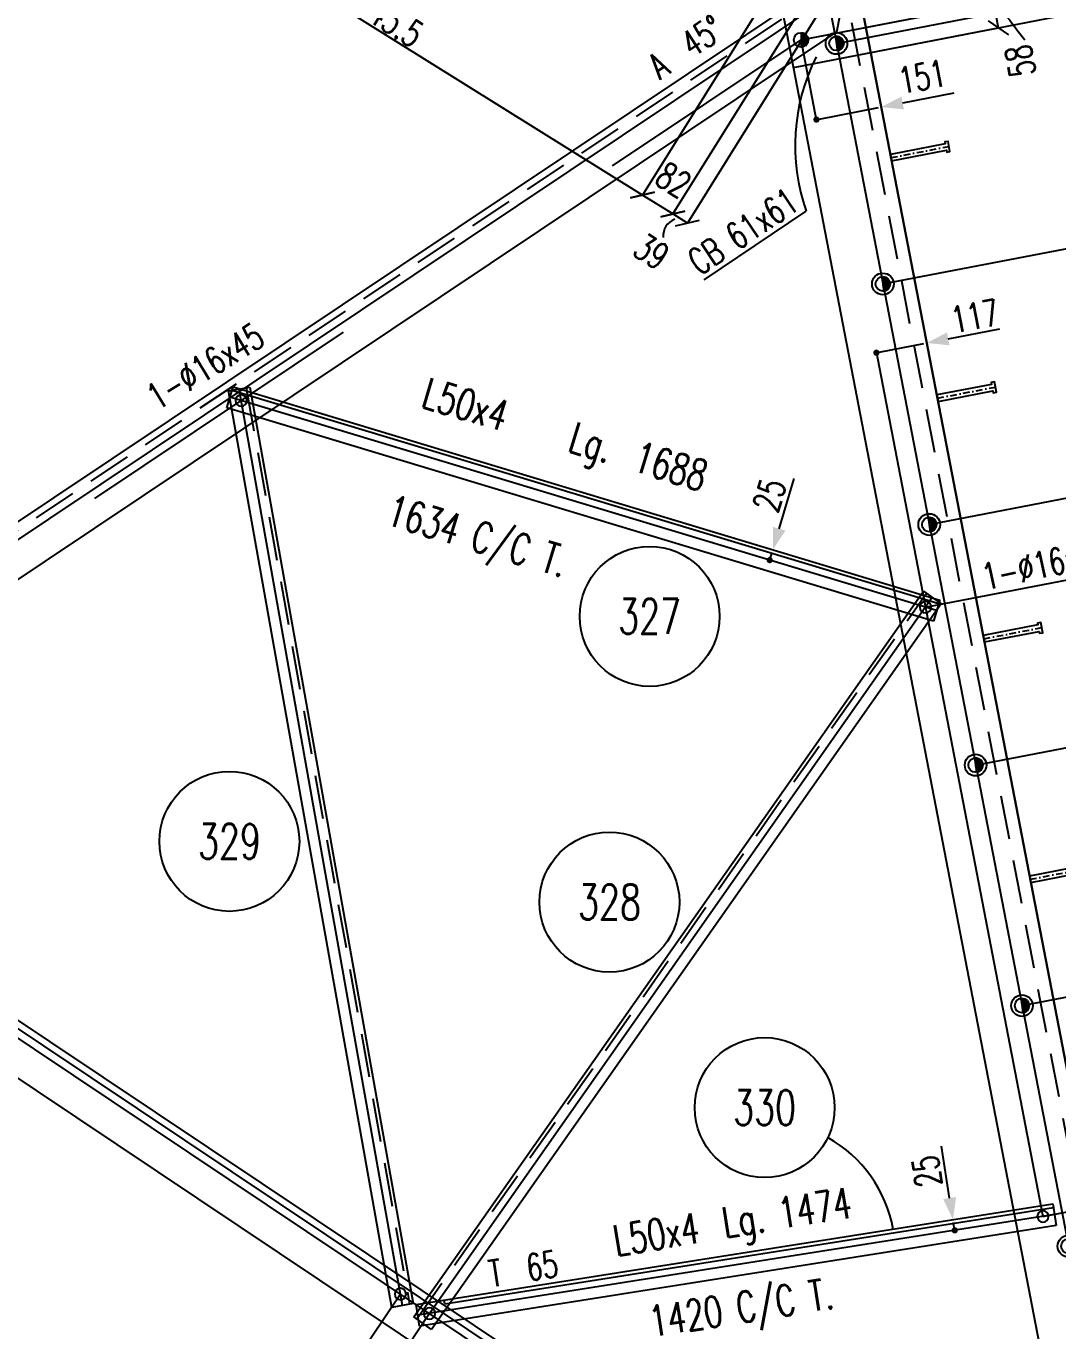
# Model space of a CAD drawing. Extents: x 512650 to 528870, y -6972 to 4508.
# Drawn here: x 518897 to 521256, y -3197 to -215 of the extents above; entities that cross this region are included whole.
import ezdxf
from ezdxf.enums import TextEntityAlignment as Align

# ---------------------------------------------------------------- set-up
doc = ezdxf.new("R2010")
doc.units = 0
doc.header["$LTSCALE"] = 200
doc.header["$MEASUREMENT"] = 0
doc.linetypes.add('DASHDOT', pattern=[1, 0.5, -0.25, 0, -0.25])
doc.linetypes.add('DASHED', pattern=[0.75, 0.5, -0.25])
doc.layers.get('0').update_dxf_attribs({"linetype": 'CONTINUOUS'})
for name, color, linetype in [('ASSI', 3, 'CONTINUOUS'), ('BOLLINI_1', 7, 'CONTINUOUS'), ('Echelon', 1, 'CONTINUOUS'), ('FORI', 2, 'CONTINUOUS'), ('LINEA_ANG', 2, 'CONTINUOUS'), ('LP', 3, 'CONTINUOUS'), ('LS', 7, 'CONTINUOUS'), ('MZ', 6, 'DASHDOT'), ('QT_MAL', 7, 'CONTINUOUS'), ('QT_MPR', 7, 'CONTINUOUS'), ('QT_MSP', 7, 'CONTINUOUS'), ('TRAT-Y', 7, 'DASHED')]:
    doc.layers.add(name, color=color, linetype=linetype)
doc.styles.add('QUOTE', font='ROMANS8.SHX', dxfattribs={"width": 0.7})
doc.styles.add('RQL', font='ROMANS8.SHX', dxfattribs={"width": 0.7})
doc.styles.add('RS', font='ROMANS8.shx', dxfattribs={"width": 0.7})
doc.styles.get("Standard").update_dxf_attribs({"font": 'ROMANS8.SHX', "width": 0.7})
doc.dimstyles.new('FRECCE1', dxfattribs={"dimtxt": 60, "dimasz": 6.66, "dimexe": 0, "dimexo": 0, "dimgap": 1, "dimtad": 1, "dimzin": 0, "dimdsep": 46, "dimtxsty": 'RS', "dimblk1": 'QUOTP', "dimblk2": 'QUOTF', "dimsah": 1, "dimcen": 0, "dimclrd": 2, "dimclre": 2, "dimclrt": 7, "dimadec": 0, "dimazin": 0, "dimtfac": 1, "dimtix": 1, "dimtmove": 2, "dimatfit": 3, "dimldrblk": 'QUOTP', "dimfxl": 1, "dimtolj": 1, "dimtzin": 0, "dimarcsym": 0})
doc.dimstyles.new('TRATTO', dxfattribs={"dimscale": 0, "dimtxt": 60, "dimasz": 40, "dimexe": 0, "dimexo": 0, "dimgap": 5, "dimtad": 1, "dimrnd": 0.5, "dimdsep": 46, "dimtxsty": 'RS', "dimblk1": 'OBLIQUE', "dimblk2": 'OBLIQUE', "dimsah": 1, "dimcen": 0.09, "dimclrd": 2, "dimclre": 2, "dimclrt": 7, "dimadec": 0, "dimazin": 0, "dimtfac": 1, "dimtix": 1, "dimtmove": 2, "dimatfit": 3, "dimfxl": 1, "dimtolj": 1, "dimtzin": 0, "dimarcsym": 0})

# ---------------------------------------------------------------- blocks, each defined once
blk = doc.blocks.new('16')
blk.add_circle((0, 0), 1)
blk = doc.blocks.new('ASSE98')
blk.add_line((0, 0), (1, 0))
at = {"color": 7, "style": 'QUOTE', "width": 0.5, "flags": 1}
for tag, p in [('TI', (1.38308, 6.82731)), ('DI_S', (1.38308, 6.42178)), ('D_S', (1.38308, 6.02092)), ('E_S', (1.38308, 5.68065)), ('NFORI', (1.36454, 5.29792)), ('ALAR', (1.36349, 4.93246)), ('FAM', (1.3775, 4.54645)), ('ALA', (1.38308, 4.19257)), ('DISP2', (1.38308, 3.84971)), ('DISP1', (1.38308, 3.50686)), ('PINZAF', (1.38308, 3.164)), ('PINZAI', (1.38308, 2.82114)), ('TRP', (1.38308, 2.47829)), ('NP', (1.38308, 2.13543)), ('SV', (1.38308, 1.79257)), ('PESO', (1.38308, 1.44971)), ('QUA', (1.38308, 1.10686)), ('LUN', (1.38308, 0.764)), ('PROF', (1.38308, 0.42114)), ('POS', (1.38308, 0.07829))]:
    blk.add_attdef(tag, p, '', height=0.2, dxfattribs=at)
at = {"color": 7, "flags": 1}
for tag, p in [('LAV1', (3.07431, 6.82847)), ('LAV2', (3.07431, 6.49513)), ('LAV3', (3.07431, 6.1618)), ('LAV4', (3.07431, 5.82847)), ('LAV5', (3.07431, 5.49513)), ('LAV6', (3.07431, 5.1618)), ('LAV7', (3.07431, 4.82847)), ('LAV8', (3.07431, 4.49513)), ('LAV9', (3.07431, 4.1618)), ('LAV10', (3.07431, 3.82847))]:
    blk.add_attdef(tag, p, '', height=0.2, dxfattribs=at)
blk = doc.blocks.new('P20')
at = {"color": 0}
for p, q in [((0, 0.98), (0.02, 1)), ((0, 0.94), (0.06, 1)), ((1, -0.01), (0, 0.99)), ((0, 0.89), (0.1, 0.99)), ((0, 0.85), (0.14, 0.99)), ((0, 0.8), (0.18, 0.98)), ((0, 0.76), (0.22, 0.98)), ((0, 0.71), (0.25, 0.97)), ((0, 0.67), (0.29, 0.96)), ((1, -0.05), (0, 0.95)), ((0, 0.62), (0.32, 0.95)), ((0, 0.58), (0.36, 0.93)), ((0, 0.53), (0.39, 0.92)), ((0, 0.49), (0.42, 0.91)), ((1, -0.09), (0, 0.9)), ((0, 0.44), (0.45, 0.89)), ((0, 0.4), (0.48, 0.88)), ((0.99, -0.13), (0, 0.86)), ((0, 0.35), (0.51, 0.86)), ((0, 0.31), (0.54, 0.84)), ((0, 0.26), (0.56, 0.83)), ((0.99, -0.17), (0, 0.81)), ((0, 0.22), (0.59, 0.81)), ((0, 0.17), (0.61, 0.79)), ((0.98, -0.21), (0, 0.77)), ((0, 0.13), (0.64, 0.77)), ((0, 0.08), (0.66, 0.75)), ((0, 0.04), (0.69, 0.73)), ((0.97, -0.25), (0, 0.72)), ((0, -0.01), (0.71, 0.7)), ((0.96, -0.28), (0, 0.68)), ((0, -0.05), (0.73, 0.68)), ((0, -0.1), (0.75, 0.66)), ((0.95, -0.32), (0, 0.63)), ((0, -0.14), (0.77, 0.63)), ((0, -0.19), (0.79, 0.61)), ((0.94, -0.35), (0, 0.59)), ((0, -0.23), (0.81, 0.58)), ((0, -0.28), (0.83, 0.56)), ((0.92, -0.38), (0, 0.54)), ((0, -0.32), (0.85, 0.53)), ((0.91, -0.41), (0, 0.5)), ((0, -0.36), (0.87, 0.5)), ((0, -0.41), (0.88, 0.47)), ((0.9, -0.44), (0, 0.45)), ((0, -0.45), (0.9, 0.44)), ((0.88, -0.47), (0, 0.41)), ((0, -0.5), (0.91, 0.41)), ((0, -0.54), (0.92, 0.38)), ((0.87, -0.5), (0, 0.36)), ((0, -0.59), (0.94, 0.35)), ((0.85, -0.53), (0, 0.32)), ((0, -0.63), (0.95, 0.31)), ((0, -0.68), (0.96, 0.28)), ((0.83, -0.56), (0, 0.27)), ((0, -0.72), (0.97, 0.25)), ((0.81, -0.58), (0, 0.23)), ((0, -0.77), (0.98, 0.21)), ((0.79, -0.61), (0, 0.18)), ((0, -0.81), (0.99, 0.17)), ((0.77, -0.63), (0, 0.14)), ((0, -0.86), (0.99, 0.13)), ((0.75, -0.66), (0, 0.09)), ((0, -0.9), (1, 0.09)), ((0.73, -0.68), (0, 0.05)), ((0, -0.95), (1, 0.05)), ((0.71, -0.7), (0, 0.01)), ((0, -0.99), (1, 0.01)), ((1, 0.04), (0.04, 1)), ((1, 0.09), (0.09, 1)), ((0.99, 0.14), (0.14, 0.99)), ((0.98, 0.19), (0.19, 0.98)), ((0.97, 0.25), (0.25, 0.97)), ((0.95, 0.31), (0.31, 0.95)), ((0.92, 0.38), (0.38, 0.92)), ((0.88, 0.47), (0.47, 0.88)), ((0.81, 0.59), (0.59, 0.81)), ((0.69, -0.73), (0, -0.04)), ((0.66, -0.75), (0, -0.08)), ((0.64, -0.77), (0, -0.13)), ((0.61, -0.79), (0, -0.17)), ((0.59, -0.81), (0, -0.22)), ((0.56, -0.83), (0, -0.26)), ((0.54, -0.84), (0, -0.31)), ((0.51, -0.86), (0, -0.35)), ((0.48, -0.88), (0, -0.4)), ((0.45, -0.89), (0, -0.44)), ((0.42, -0.91), (0, -0.49)), ((0.39, -0.92), (0, -0.53)), ((0.36, -0.93), (0, -0.58)), ((0.32, -0.95), (0, -0.62)), ((0.29, -0.96), (0, -0.67)), ((0.25, -0.97), (0, -0.71)), ((0.22, -0.98), (0, -0.76)), ((0.18, -0.98), (0, -0.8)), ((0.14, -0.99), (0, -0.85)), ((0.1, -0.99), (0, -0.89)), ((0.04, -1), (1, -0.04)), ((0.09, -1), (1, -0.09)), ((0.14, -0.99), (0.99, -0.14)), ((0.19, -0.98), (0.98, -0.19)), ((0.25, -0.97), (0.97, -0.25)), ((0.31, -0.95), (0.95, -0.31)), ((0.38, -0.92), (0.92, -0.38)), ((0.47, -0.88), (0.88, -0.47)), ((0.59, -0.81), (0.81, -0.59))]:
    blk.add_line(p, q, dxfattribs=at)
for radius in [1.5, 1]:
    blk.add_circle((0, 0), radius)
blk = doc.blocks.new('20')
at = {"color": 0}
for p, q in [((0, 0.98), (0.02, 1)), ((0, 0.94), (0.06, 1)), ((1, -0.01), (0, 0.99)), ((0, 0.89), (0.1, 0.99)), ((0, 0.85), (0.14, 0.99)), ((0, 0.8), (0.18, 0.98)), ((0, 0.76), (0.22, 0.98)), ((0, 0.71), (0.25, 0.97)), ((0, 0.67), (0.29, 0.96)), ((1, -0.05), (0, 0.95)), ((0, 0.62), (0.32, 0.95)), ((0, 0.58), (0.36, 0.93)), ((0, 0.53), (0.39, 0.92)), ((0, 0.49), (0.42, 0.91)), ((1, -0.09), (0, 0.9)), ((0, 0.44), (0.45, 0.89)), ((0, 0.4), (0.48, 0.88)), ((0.99, -0.13), (0, 0.86)), ((0, 0.35), (0.51, 0.86)), ((0, 0.31), (0.54, 0.84)), ((0, 0.26), (0.56, 0.83)), ((0.99, -0.17), (0, 0.81)), ((0, 0.22), (0.59, 0.81)), ((0, 0.17), (0.61, 0.79)), ((0.98, -0.21), (0, 0.77)), ((0, 0.13), (0.64, 0.77)), ((0, 0.08), (0.66, 0.75)), ((0, 0.04), (0.69, 0.73)), ((0.97, -0.25), (0, 0.72)), ((0, -0.01), (0.71, 0.7)), ((0.96, -0.28), (0, 0.68)), ((0, -0.05), (0.73, 0.68)), ((0, -0.1), (0.75, 0.66)), ((0.95, -0.32), (0, 0.63)), ((0, -0.14), (0.77, 0.63)), ((0, -0.19), (0.79, 0.61)), ((0.94, -0.35), (0, 0.59)), ((0, -0.23), (0.81, 0.58)), ((0, -0.28), (0.83, 0.56)), ((0.92, -0.38), (0, 0.54)), ((0, -0.32), (0.85, 0.53)), ((0.91, -0.41), (0, 0.5)), ((0, -0.36), (0.87, 0.5)), ((0, -0.41), (0.88, 0.47)), ((0.9, -0.44), (0, 0.45)), ((0, -0.45), (0.9, 0.44)), ((0.88, -0.47), (0, 0.41)), ((0, -0.5), (0.91, 0.41)), ((0, -0.54), (0.92, 0.38)), ((0.87, -0.5), (0, 0.36)), ((0, -0.59), (0.94, 0.35)), ((0.85, -0.53), (0, 0.32)), ((0, -0.63), (0.95, 0.31)), ((0, -0.68), (0.96, 0.28)), ((0.83, -0.56), (0, 0.27)), ((0, -0.72), (0.97, 0.25)), ((0.81, -0.58), (0, 0.23)), ((0, -0.77), (0.98, 0.21)), ((0.79, -0.61), (0, 0.18)), ((0, -0.81), (0.99, 0.17)), ((0.77, -0.63), (0, 0.14)), ((0, -0.86), (0.99, 0.13)), ((0.75, -0.66), (0, 0.09)), ((0, -0.9), (1, 0.09)), ((0.73, -0.68), (0, 0.05)), ((0, -0.95), (1, 0.05)), ((0.71, -0.7), (0, 0.01)), ((0, -0.99), (1, 0.01)), ((1, 0.04), (0.04, 1)), ((1, 0.09), (0.09, 1)), ((0.99, 0.14), (0.14, 0.99)), ((0.98, 0.19), (0.19, 0.98)), ((0.97, 0.25), (0.25, 0.97)), ((0.95, 0.31), (0.31, 0.95)), ((0.92, 0.38), (0.38, 0.92)), ((0.88, 0.47), (0.47, 0.88)), ((0.81, 0.59), (0.59, 0.81)), ((0.69, -0.73), (0, -0.04)), ((0.66, -0.75), (0, -0.08)), ((0.64, -0.77), (0, -0.13)), ((0.61, -0.79), (0, -0.17)), ((0.59, -0.81), (0, -0.22)), ((0.56, -0.83), (0, -0.26)), ((0.54, -0.84), (0, -0.31)), ((0.51, -0.86), (0, -0.35)), ((0.48, -0.88), (0, -0.4)), ((0.45, -0.89), (0, -0.44)), ((0.42, -0.91), (0, -0.49)), ((0.39, -0.92), (0, -0.53)), ((0.36, -0.93), (0, -0.58)), ((0.32, -0.95), (0, -0.62)), ((0.29, -0.96), (0, -0.67)), ((0.25, -0.97), (0, -0.71)), ((0.22, -0.98), (0, -0.76)), ((0.18, -0.98), (0, -0.8)), ((0.14, -0.99), (0, -0.85)), ((0.1, -0.99), (0, -0.89)), ((0.04, -1), (1, -0.04)), ((0.09, -1), (1, -0.09)), ((0.14, -0.99), (0.99, -0.14)), ((0.19, -0.98), (0.98, -0.19)), ((0.25, -0.97), (0.97, -0.25)), ((0.31, -0.95), (0.95, -0.31)), ((0.38, -0.92), (0.92, -0.38)), ((0.47, -0.88), (0.88, -0.47)), ((0.59, -0.81), (0.81, -0.59))]:
    blk.add_line(p, q, dxfattribs=at)
blk.add_line((0, 1), (0, -1))
blk.add_circle((0, 0), 1)
blk = doc.blocks.new('A$C6E393FD9')
at = {"layer": 'Echelon', "color": 3}
blk.add_lwpolyline([(2.5, 0), (0, 19.8), (168.6, 41.4), (167.9, 47.2), (177.8, 48.5), (181.8, 17.1), (171.9, 15.8), (171.2, 21.6), (2.5, 0)], close=True, dxfattribs=at)
at = {"layer": 'MZ', "ltscale": 0.2}
blk.add_line((1.3, 9.9), (179.8, 32.8), dxfattribs=at)
blk = doc.blocks.new('QUOTP')
at = {"layer": 'ASSI', "color": 2, "const_width": 1.07}
blk.add_lwpolyline([(-0.53, 0, 1), (0.53, 0, 1)], format="xyb", close=True, dxfattribs=at)
blk = doc.blocks.new('QUOTF')
at = {"layer": 'LS', "color": 2}
blk.add_line((7.5, 0), (25.5, 0), dxfattribs=at)
blk.add_solid([(7.5, 2.25), (0, 0), (7.5, -2.25)], dxfattribs=at)
blk = doc.blocks.new('*D40')
at = {"layer": 'QT_MAL', "color": 2, "lineweight": -2, "transparency": 16777216}
for p, q in [((520847.6, -960.2), (520949.7, -940.5)), ((520956.2, -939.2), (520956.2, -939.2)), ((520841.1, -961.5), (520841.1, -961.5))]:
    blk.add_line(p, q, dxfattribs=at)
at = {"layer": 'QT_MAL', "color": 2, "lineweight": -2, "transparency": 16777216, "xscale": 6.66, "yscale": 6.66, "zscale": 6.66}
for name, p, rotation in [('QUOTF', (520956.2, -939.2), 10.91543261024502), ('QUOTP', (520841.1, -961.5), 190.915432610245)]:
    blk.add_blockref(name, p, dxfattribs=dict(at, rotation=rotation))
at = {"layer": 'QT_MAL', "color": 7, "transparency": 16777216, "insert": (521066, -877.8), "char_height": 60, "attachment_point": 5, "rotation": 10.9154, "style": 'RS'}
blk.add_mtext('\\A1;117', dxfattribs=at)
blk = doc.blocks.new('*D42')
at = {"layer": 'QT_MAL', "color": 2, "lineweight": -2, "transparency": 16777216}
for p, q in [((520710.5, -427.3), (520845.7, -401.2)), ((520852.2, -399.9), (520852.2, -399.9)), ((520704, -428.5), (520704, -428.5))]:
    blk.add_line(p, q, dxfattribs=at)
at = {"layer": 'QT_MAL', "color": 2, "lineweight": -2, "transparency": 16777216, "xscale": 6.66, "yscale": 6.66, "zscale": 6.66}
for name, p, rotation in [('QUOTF', (520852.2, -399.9), 10.91543261024502), ('QUOTP', (520704, -428.5), 190.915432610245)]:
    blk.add_blockref(name, p, dxfattribs=dict(at, rotation=rotation))
at = {"layer": 'QT_MAL', "color": 7, "transparency": 16777216, "insert": (520945.7, -331), "char_height": 60, "attachment_point": 5, "rotation": 10.9154, "style": 'RS'}
blk.add_mtext('\\A1;151', dxfattribs=at)
blk = doc.blocks.new('_OBLIQUE')
at = {"color": 0, "linetype": 'ByBlock'}
blk.add_line((-0.5, -0.5), (0.5, 0.5), dxfattribs=at)
blk = doc.blocks.new('*D55')
at = {"layer": 'QT_MPR', "color": 2, "lineweight": -2, "transparency": 16777216}
for p, q in [((520729.7, -150.4), (522271.3, 146.9)), ((522271.3, 146.9), (523077.2, -4031.5)), ((521535.5, -4328.8), (523077.2, -4031.5))]:
    blk.add_line(p, q, dxfattribs=at)
at = {"layer": 'QT_MPR', "color": 2, "lineweight": -2, "transparency": 16777216, "xscale": 40, "yscale": 40, "zscale": 40}
for p, rotation in [((522271.3, 146.9), 100.915432610245), ((523077.2, -4031.5), 280.915432610245)]:
    blk.add_blockref('_OBLIQUE', p, dxfattribs=dict(at, rotation=rotation))
at = {"layer": 'QT_MPR', "color": 7, "transparency": 16777216, "insert": (522639.9, -1948.9), "char_height": 60, "attachment_point": 5, "rotation": 100.9154, "style": 'RS'}
blk.add_mtext('\\A1;4255.5', dxfattribs=at)
blk = doc.blocks.new('*D69')
at = {"layer": 'QT_MPR', "color": 2, "lineweight": -2, "transparency": 16777216}
for p, q in [((520675.6, -186.6), (521981.6, 65.3)), ((521981.6, 65.3), (521992.4, 8.8)), ((520668.8, -246.4), (521992.4, 8.8))]:
    blk.add_line(p, q, dxfattribs=at)
at = {"layer": 'QT_MPR', "color": 2, "lineweight": -2, "transparency": 16777216, "xscale": 40, "yscale": 40, "zscale": 40}
for p, rotation in [((521981.6, 65.3), 100.915432610245), ((521992.4, 8.8), 280.915432610245)]:
    blk.add_blockref('_OBLIQUE', p, dxfattribs=dict(at, rotation=rotation))
at = {"layer": 'QT_MPR', "color": 7, "transparency": 16777216, "insert": (521966.1, -80.9), "char_height": 60, "attachment_point": 5, "rotation": 100.9154, "style": 'RS'}
blk.add_mtext('\\A1;57.5', dxfattribs=at)
blk = doc.blocks.new('*D70')
at = {"layer": 'QT_MPR', "color": 2, "lineweight": -2, "transparency": 16777216}
for p, q in [((520668.8, -246.4), (521992.4, 8.8)), ((521992.4, 8.8), (522243.7, -1294.1)), ((520953.2, -1543), (522243.7, -1294.1))]:
    blk.add_line(p, q, dxfattribs=at)
at = {"layer": 'QT_MPR', "color": 2, "lineweight": -2, "transparency": 16777216, "xscale": 40, "yscale": 40, "zscale": 40}
for p, rotation in [((521992.4, 8.8), 100.915432610245), ((522243.7, -1294.1), 280.915432610245)]:
    blk.add_blockref('_OBLIQUE', p, dxfattribs=dict(at, rotation=rotation))
at = {"layer": 'QT_MPR', "color": 7, "transparency": 16777216, "insert": (522083.7, -649.3), "char_height": 60, "attachment_point": 5, "rotation": 100.9154, "style": 'RS'}
blk.add_mtext('\\A1;1327', dxfattribs=at)
blk = doc.blocks.new('*D71')
at = {"layer": 'QT_MPR', "color": 2, "lineweight": -2, "transparency": 16777216}
for p, q in [((520953.2, -1543), (522243.7, -1294.1)), ((522243.7, -1294.1), (522512.3, -2686.8)), ((521221.8, -2935.7), (522512.3, -2686.8))]:
    blk.add_line(p, q, dxfattribs=at)
at = {"layer": 'QT_MPR', "color": 2, "lineweight": -2, "transparency": 16777216, "xscale": 40, "yscale": 40, "zscale": 40}
for p, rotation in [((522243.7, -1294.1), 100.915432610245), ((522512.3, -2686.8), 280.915432610245)]:
    blk.add_blockref('_OBLIQUE', p, dxfattribs=dict(at, rotation=rotation))
at = {"layer": 'QT_MPR', "color": 7, "transparency": 16777216, "insert": (522343.6, -1997.1), "char_height": 60, "attachment_point": 5, "rotation": 100.9154, "style": 'RS'}
blk.add_mtext('\\A1;1418', dxfattribs=at)
blk = doc.blocks.new('*D72')
at = {"layer": 'QT_MPR', "color": 2, "lineweight": -2, "transparency": 16777216}
for p, q in [((521221.8, -2935.7), (522512.3, -2686.8)), ((522512.3, -2686.8), (522602.8, -3156)), ((521316.5, -3404.1), (522602.8, -3156))]:
    blk.add_line(p, q, dxfattribs=at)
at = {"layer": 'QT_MPR', "color": 2, "lineweight": -2, "transparency": 16777216, "xscale": 40, "yscale": 40, "zscale": 40}
for p, rotation in [((522512.3, -2686.8), 100.915432610245), ((522602.8, -3156), 280.915432610245)]:
    blk.add_blockref('_OBLIQUE', p, dxfattribs=dict(at, rotation=rotation))
at = {"layer": 'QT_MPR', "color": 7, "transparency": 16777216, "insert": (522523.2, -2928), "char_height": 60, "attachment_point": 5, "rotation": 100.9154, "style": 'RS'}
blk.add_mtext('\\A1;478', dxfattribs=at)
blk = doc.blocks.new('*D84')
at = {"layer": 'QT_MSP', "color": 2, "lineweight": -2, "transparency": 16777216}
for p, q in [((520668.8, -246.4), (521697.9, -48)), ((521697.9, -48), (521702.3, -70.7)), ((520749.8, -254.4), (521702.3, -70.7))]:
    blk.add_line(p, q, dxfattribs=at)
at = {"layer": 'QT_MSP', "color": 2, "lineweight": -2, "transparency": 16777216, "xscale": 40, "yscale": 40, "zscale": 40}
for p, rotation in [((521697.9, -48), 100.915432610245), ((521702.3, -70.7), 280.915432610245)]:
    blk.add_blockref('_OBLIQUE', p, dxfattribs=dict(at, rotation=rotation))
at = {"layer": 'QT_MSP', "color": 7, "transparency": 16777216, "insert": (521673.1, -139.8), "char_height": 60, "attachment_point": 5, "rotation": 100.9154, "style": 'RS'}
blk.add_mtext('\\A1;23', dxfattribs=at)
blk = doc.blocks.new('*D85')
at = {"layer": 'QT_MSP', "color": 2, "lineweight": -2, "transparency": 16777216}
for p, q in [((520749.8, -254.4), (521702.3, -70.7)), ((521702.3, -70.7), (521808.3, -620.6)), ((520855.8, -804.2), (521808.3, -620.6))]:
    blk.add_line(p, q, dxfattribs=at)
at = {"layer": 'QT_MSP', "color": 2, "lineweight": -2, "transparency": 16777216, "xscale": 40, "yscale": 40, "zscale": 40}
for p, rotation in [((521702.3, -70.7), 100.915432610245), ((521808.3, -620.6), 280.915432610245)]:
    blk.add_blockref('_OBLIQUE', p, dxfattribs=dict(at, rotation=rotation))
at = {"layer": 'QT_MSP', "color": 7, "transparency": 16777216, "insert": (521720.9, -352.3), "char_height": 60, "attachment_point": 5, "rotation": 100.9154, "style": 'RS'}
blk.add_mtext('\\A1;560', dxfattribs=at)
blk = doc.blocks.new('*D86')
at = {"layer": 'QT_MSP', "color": 2, "lineweight": -2, "transparency": 16777216}
for p, q in [((520855.8, -804.2), (521808.3, -620.6)), ((521808.3, -620.6), (521914.3, -1170.4)), ((520961.9, -1354.1), (521914.3, -1170.4))]:
    blk.add_line(p, q, dxfattribs=at)
at = {"layer": 'QT_MSP', "color": 2, "lineweight": -2, "transparency": 16777216, "xscale": 40, "yscale": 40, "zscale": 40}
for p, rotation in [((521808.3, -620.6), 100.915432610245), ((521914.3, -1170.4), 280.915432610245)]:
    blk.add_blockref('_OBLIQUE', p, dxfattribs=dict(at, rotation=rotation))
at = {"layer": 'QT_MSP', "color": 7, "transparency": 16777216, "insert": (521827, -902.1), "char_height": 60, "attachment_point": 5, "rotation": 100.9154, "style": 'RS'}
blk.add_mtext('\\A1;560', dxfattribs=at)
blk = doc.blocks.new('*D87')
at = {"layer": 'QT_MSP', "color": 2, "lineweight": -2, "transparency": 16777216}
for p, q in [((520961.9, -1354.1), (521914.3, -1170.4)), ((521914.3, -1170.4), (521949.2, -1350.9)), ((520953.2, -1543), (521949.2, -1350.9))]:
    blk.add_line(p, q, dxfattribs=at)
at = {"layer": 'QT_MSP', "color": 2, "lineweight": -2, "transparency": 16777216, "xscale": 40, "yscale": 40, "zscale": 40}
for p, rotation in [((521914.3, -1170.4), 100.915432610245), ((521949.2, -1350.9), 280.915432610245)]:
    blk.add_blockref('_OBLIQUE', p, dxfattribs=dict(at, rotation=rotation))
at = {"layer": 'QT_MSP', "color": 7, "transparency": 16777216, "insert": (521897.4, -1267.3), "char_height": 60, "attachment_point": 5, "rotation": 100.9154, "style": 'RS'}
blk.add_mtext('\\A1;184', dxfattribs=at)
blk = doc.blocks.new('*D88')
at = {"layer": 'QT_MSP', "color": 2, "lineweight": -2, "transparency": 16777216}
for p, q in [((520953.2, -1543), (521949.2, -1350.9)), ((521949.2, -1350.9), (522020.4, -1720.3)), ((521067.9, -1904), (522020.4, -1720.3))]:
    blk.add_line(p, q, dxfattribs=at)
at = {"layer": 'QT_MSP', "color": 2, "lineweight": -2, "transparency": 16777216, "xscale": 40, "yscale": 40, "zscale": 40}
for p, rotation in [((521949.2, -1350.9), 100.915432610245), ((522020.4, -1720.3), 280.915432610245)]:
    blk.add_blockref('_OBLIQUE', p, dxfattribs=dict(at, rotation=rotation))
at = {"layer": 'QT_MSP', "color": 7, "transparency": 16777216, "insert": (521950.4, -1542.3), "char_height": 60, "attachment_point": 5, "rotation": 100.9154, "style": 'RS'}
blk.add_mtext('\\A1;376', dxfattribs=at)
blk = doc.blocks.new('*D89')
at = {"layer": 'QT_MSP', "color": 2, "lineweight": -2, "transparency": 16777216}
for p, q in [((521067.9, -1904), (522020.4, -1720.3)), ((522020.4, -1720.3), (522126.4, -2270.2)), ((521174, -2453.8), (522126.4, -2270.2))]:
    blk.add_line(p, q, dxfattribs=at)
at = {"layer": 'QT_MSP', "color": 2, "lineweight": -2, "transparency": 16777216, "xscale": 40, "yscale": 40, "zscale": 40}
for p, rotation in [((522020.4, -1720.3), 100.915432610245), ((522126.4, -2270.2), 280.915432610245)]:
    blk.add_blockref('_OBLIQUE', p, dxfattribs=dict(at, rotation=rotation))
at = {"layer": 'QT_MSP', "color": 7, "transparency": 16777216, "insert": (522039, -2001.9), "char_height": 60, "attachment_point": 5, "rotation": 100.9154, "style": 'RS'}
blk.add_mtext('\\A1;560', dxfattribs=at)
blk = doc.blocks.new('*D90')
at = {"layer": 'QT_MSP', "color": 2, "lineweight": -2, "transparency": 16777216}
for p, q in [((521174, -2453.8), (522126.4, -2270.2)), ((522126.4, -2270.2), (522217.7, -2743.6)), ((521221.8, -2935.7), (522217.7, -2743.6))]:
    blk.add_line(p, q, dxfattribs=at)
at = {"layer": 'QT_MSP', "color": 2, "lineweight": -2, "transparency": 16777216, "xscale": 40, "yscale": 40, "zscale": 40}
for p, rotation in [((522126.4, -2270.2), 100.915432610245), ((522217.7, -2743.6), 280.915432610245)]:
    blk.add_blockref('_OBLIQUE', p, dxfattribs=dict(at, rotation=rotation))
at = {"layer": 'QT_MSP', "color": 7, "transparency": 16777216, "insert": (522137.7, -2513.5), "char_height": 60, "attachment_point": 5, "rotation": 100.9154, "style": 'RS'}
blk.add_mtext('\\A1;482', dxfattribs=at)
blk = doc.blocks.new('*D91')
at = {"layer": 'QT_MSP', "color": 2, "lineweight": -2, "transparency": 16777216}
for p, q in [((521221.8, -2935.7), (522217.7, -2743.6)), ((522217.7, -2743.6), (522232.5, -2820)), ((521280, -3003.7), (522232.5, -2820))]:
    blk.add_line(p, q, dxfattribs=at)
at = {"layer": 'QT_MSP', "color": 2, "lineweight": -2, "transparency": 16777216, "xscale": 40, "yscale": 40, "zscale": 40}
for p, rotation in [((522217.7, -2743.6), 100.915432610245), ((522232.5, -2820), 280.915432610245)]:
    blk.add_blockref('_OBLIQUE', p, dxfattribs=dict(at, rotation=rotation))
at = {"layer": 'QT_MSP', "color": 7, "transparency": 16777216, "insert": (522283.3, -2771.7), "char_height": 60, "attachment_point": 5, "rotation": 100.9154, "style": 'RS'}
blk.add_mtext('\\A1;78', dxfattribs=at)
blk = doc.blocks.new('*D131')
at = {"layer": 'QT_MPR', "color": 2, "lineweight": -2, "transparency": 16777216}
for p, q in [((520718.9, -94.1), (520375.8, -644.3)), ((520729.7, -150.4), (520408.9, -664.9)), ((520408.9, -664.9), (520375.8, -644.3))]:
    blk.add_line(p, q, dxfattribs=at)
at = {"layer": 'QT_MPR', "color": 2, "lineweight": -2, "transparency": 16777216, "xscale": 40, "yscale": 40, "zscale": 40}
for p, rotation in [((520375.8, -644.3), 148.0536128023934), ((520408.9, -664.9), 328.0536128023934)]:
    blk.add_blockref('_OBLIQUE', p, dxfattribs=dict(at, rotation=rotation))
at = {"layer": 'QT_MPR', "color": 7, "transparency": 16777216, "insert": (520326.7, -730.1), "char_height": 60, "attachment_point": 5, "rotation": 328.0536, "style": 'RS'}
blk.add_mtext('\\A1;39', dxfattribs=at)
blk = doc.blocks.new('*D132')
at = {"layer": 'QT_MPR', "color": 2, "lineweight": -2, "transparency": 16777216}
for p, q in [((520649.4, -50.8), (520306.4, -601)), ((520718.9, -94.1), (520375.8, -644.3)), ((520375.8, -644.3), (520306.4, -601))]:
    blk.add_line(p, q, dxfattribs=at)
at = {"layer": 'QT_MPR', "color": 2, "lineweight": -2, "transparency": 16777216, "xscale": 40, "yscale": 40, "zscale": 40}
for p, rotation in [((520306.4, -601), 148.0536128023934), ((520375.8, -644.3), 328.0536128023934)]:
    blk.add_blockref('_OBLIQUE', p, dxfattribs=dict(at, rotation=rotation))
at = {"layer": 'QT_MPR', "color": 7, "transparency": 16777216, "insert": (520376.8, -566.7), "char_height": 60, "attachment_point": 5, "rotation": 328.0536, "style": 'RS'}
blk.add_mtext('\\A1;82', dxfattribs=at)
blk = doc.blocks.new('*D133')
at = {"layer": 'QT_MPR', "color": 2, "lineweight": -2, "transparency": 16777216}
for p, q in [((519422.6, 714.2), (519079.5, 164.1)), ((520306.4, -601), (519079.5, 164.1)), ((520649.4, -50.8), (520306.4, -601))]:
    blk.add_line(p, q, dxfattribs=at)
at = {"layer": 'QT_MPR', "color": 2, "lineweight": -2, "transparency": 16777216, "xscale": 40, "yscale": 40, "zscale": 40}
for p, rotation in [((519079.5, 164.1), 148.0536128023934), ((520306.4, -601), 328.0536128023934)]:
    blk.add_blockref('_OBLIQUE', p, dxfattribs=dict(at, rotation=rotation))
at = {"layer": 'QT_MPR', "color": 7, "transparency": 16777216, "insert": (519711.4, -188.8), "char_height": 60, "attachment_point": 5, "rotation": 328.0536, "style": 'RS'}
blk.add_mtext('\\A1;1445.5', dxfattribs=at)
blk = doc.blocks.new('*D147')
at = {"layer": 'QT_MPR', "color": 2, "lineweight": -2, "transparency": 16777216}
for p, q in [((518025.3, -1958.2), (517554.5, -2662.5)), ((517554.5, -2662.5), (519281.9, -3817.2)), ((519752.7, -3113), (519281.9, -3817.2))]:
    blk.add_line(p, q, dxfattribs=at)
at = {"layer": 'QT_MPR', "color": 2, "lineweight": -2, "transparency": 16777216, "xscale": 40, "yscale": 40, "zscale": 40}
for p, rotation in [((517554.5, -2662.5), 146.238350681774), ((519281.9, -3817.2), 326.2383506817741)]:
    blk.add_blockref('_OBLIQUE', p, dxfattribs=dict(at, rotation=rotation))
at = {"layer": 'QT_MPR', "color": 7, "transparency": 16777216, "insert": (518437.7, -3210.7), "char_height": 60, "attachment_point": 5, "rotation": 326.2384, "style": 'RS'}
blk.add_mtext('\\A1;2078', dxfattribs=at)
blk = doc.blocks.new('*D148')
at = {"layer": 'QT_MPR', "color": 2, "lineweight": -2, "transparency": 16777216}
for p, q in [((519752.7, -3113), (519281.9, -3817.2)), ((519819.2, -3157.4), (519348.5, -3861.7)), ((519281.9, -3817.2), (519348.5, -3861.7))]:
    blk.add_line(p, q, dxfattribs=at)
at = {"layer": 'QT_MPR', "color": 2, "lineweight": -2, "transparency": 16777216, "xscale": 40, "yscale": 40, "zscale": 40}
for p, rotation in [((519281.9, -3817.2), 146.238350681774), ((519348.5, -3861.7), 326.2383506817741)]:
    blk.add_blockref('_OBLIQUE', p, dxfattribs=dict(at, rotation=rotation))
at = {"layer": 'QT_MPR', "color": 7, "transparency": 16777216, "insert": (519278.5, -3876.3), "char_height": 60, "attachment_point": 5, "rotation": 326.2384, "style": 'RS'}
blk.add_mtext('\\A1;80', dxfattribs=at)
blk = doc.blocks.new('*D149')
at = {"layer": 'QT_MPR', "color": 2, "lineweight": -2, "transparency": 16777216}
for p, q in [((519819.2, -3157.4), (519348.5, -3861.7)), ((519348.5, -3861.7), (520960.1, -4939)), ((521430.9, -4234.8), (520960.1, -4939))]:
    blk.add_line(p, q, dxfattribs=at)
at = {"layer": 'QT_MPR', "color": 2, "lineweight": -2, "transparency": 16777216, "xscale": 40, "yscale": 40, "zscale": 40}
for p, rotation in [((519348.5, -3861.7), 146.238350681774), ((520960.1, -4939), 326.2383506817741)]:
    blk.add_blockref('_OBLIQUE', p, dxfattribs=dict(at, rotation=rotation))
at = {"layer": 'QT_MPR', "color": 7, "transparency": 16777216, "insert": (520173.7, -4371.2), "char_height": 60, "attachment_point": 5, "rotation": 326.2384, "style": 'RS'}
blk.add_mtext('\\A1;1938.5', dxfattribs=at)
blk = doc.blocks.new('*D155')
at = {"layer": 'QT_MAL', "color": 2, "lineweight": -2, "transparency": 16777216}
for p, q in [((520599, -1429.2), (520602.4, -1418)), ((520604.3, -1411.6), (520604.3, -1411.6)), ((520597.1, -1435.5), (520597.1, -1435.5))]:
    blk.add_line(p, q, dxfattribs=at)
at = {"layer": 'QT_MAL', "color": 2, "lineweight": -2, "transparency": 16777216, "xscale": 6.66, "yscale": 6.66, "zscale": 6.66}
for name, p, rotation in [('QUOTF', (520604.3, -1411.6), 73.210118532892), ('QUOTP', (520597.1, -1435.5), 253.210118532892)]:
    blk.add_blockref(name, p, dxfattribs=dict(at, rotation=rotation))
at = {"layer": 'QT_MAL', "color": 7, "transparency": 16777216, "insert": (520596.7, -1287), "char_height": 60, "attachment_point": 5, "rotation": 73.2101, "style": 'RS'}
blk.add_mtext('\\A1;25', dxfattribs=at)
blk = doc.blocks.new('bull')
at = {"style": 'RS', "width": 0.7, "flags": 1}
for tag, p in [('NN', (-12.25, 0)), ('DIAMETRO', (0, -4.86)), ('SERRAGGIO', (0, -9.71)), ('LUNGHEZZA', (0, -14.57)), ('NB', (0, -19.43)), ('TIPO', (0, -24.12)), ('EL', (-0.14, -29))]:
    blk.add_attdef(tag, p, '', height=3, dxfattribs=at)
at = {"style": 'RS', "width": 0.7}
blk.add_attdef('BULLONE', (0, 0), '', height=3, dxfattribs=at)
blk = doc.blocks.new('xxx')
blk.add_circle((0, 0), 8)
at = {"color": 3, "style": 'RQL', "width": 0.7}
blk.add_attdef('POS', text='', height=4, dxfattribs=at).set_placement((0, 0), align=Align.MIDDLE)
at = {"color": 3, "style": 'RQL', "width": 0.7, "flags": 1}
blk.add_attdef('POS1', (-0.39, -5.42), '', height=2, dxfattribs=at)
at = {"style": 'RQL', "width": 0.7, "flags": 1}
blk.add_attdef('TIPO', (-0.39, -8.66), '', height=2, dxfattribs=at)
blk = doc.blocks.new('*D163')
at = {"layer": 'QT_MAL', "color": 2, "lineweight": -2, "transparency": 16777216}
blk.add_line((521019.1, -2961), (521017.2, -2949.4), dxfattribs=at)
at = {"layer": 'QT_MAL', "color": 2, "lineweight": -2, "transparency": 16777216, "xscale": 6.66, "yscale": 6.66, "zscale": 6.66}
for name, p, rotation in [('QUOTF', (521016.2, -2942.9), 98.98529486600282), ('QUOTP', (521020.1, -2967.5), 278.9852948660028)]:
    blk.add_blockref(name, p, dxfattribs=dict(at, rotation=rotation))
at = {"layer": 'QT_MAL', "color": 7, "transparency": 16777216, "insert": (520956.6, -2832.5), "char_height": 60, "attachment_point": 5, "rotation": 98.9853, "style": 'RS'}
blk.add_mtext('\\A1;25', dxfattribs=at)
blk = doc.blocks.new('*D170')
at = {"layer": 'LP', "color": 2, "lineweight": -2, "transparency": 16777216}
for p, q in [((520668.8, -246.4), (521108.7, -161.6)), ((521108.7, -161.6), (521119.8, -218.8)), ((520651.4, -309.1), (521119.8, -218.8))]:
    blk.add_line(p, q, dxfattribs=at)
at = {"layer": 'LP', "color": 2, "lineweight": -2, "transparency": 16777216, "xscale": 40, "yscale": 40, "zscale": 40}
for p, rotation in [((521108.7, -161.6), 100.9154326102451), ((521119.8, -218.8), 280.9154326102451)]:
    blk.add_blockref('_OBLIQUE', p, dxfattribs=dict(at, rotation=rotation))
at = {"layer": 'LP', "color": 7, "transparency": 16777216, "insert": (521169.9, -294), "char_height": 60, "attachment_point": 5, "rotation": 100.9154, "style": 'RS'}
blk.add_mtext('\\A1;58', dxfattribs=at)
blk = doc.blocks.new('*D171')
at = {"layer": 'LP', "color": 2, "lineweight": -2, "transparency": 16777216}
for p, q in [((520578.5, 68.9), (521341.4, 216.1)), ((521414.3, -162), (521341.4, 216.1)), ((520651.4, -309.1), (521414.3, -162))]:
    blk.add_line(p, q, dxfattribs=at)
at = {"layer": 'LP', "color": 2, "lineweight": -2, "transparency": 16777216, "xscale": 40, "yscale": 40, "zscale": 40}
for p, rotation in [((521341.4, 216.1), 100.9154326102451), ((521414.3, -162), 280.9154326102451)]:
    blk.add_blockref('_OBLIQUE', p, dxfattribs=dict(at, rotation=rotation))
at = {"layer": 'LP', "color": 7, "transparency": 16777216, "insert": (521359.2, 309), "char_height": 60, "attachment_point": 5, "rotation": 100.9154, "style": 'RS'}
blk.add_mtext('\\A1;385', dxfattribs=at)

msp = doc.modelspace()

# ---------------------------------------------------------------- linework, layer by layer
at = {"layer": 'ASSI', "color": 6}
for p, q in [((520237.991, -534.416), (520668.833, -246.41)), ((519054.042, -1294.58), (519622.545, -914.551))]:
    msp.add_line(p, q, dxfattribs=at)
at = {"layer": 'LINEA_ANG'}
for p, q in [((520103.811, 3480.879), (521486.139, -3687.048)), ((521309.395, -3721.132), (519927.068, 3446.794)), ((520739.94, -102.649), (514488.138, -4281.808)), ((515310.61, -102.649), (521594.835, -4303.482)), ((520750.359, -227.998), (520767.172, -143.385)), ((521533.703, -4394.931), (515249.478, -194.098)), ((514516.847, -4394.931), (520750.359, -227.998)), ((519355.551, -1087.058), (519369.994, -1039.189)), ((519359.27, -1048.73), (519408.494, -1039.954)), ((519369.994, -1039.189), (520986.035, -1526.789)), ((519408.494, -1039.954), (519782.02, -3134.915)), ((519732.796, -3143.691), (519359.27, -1048.73)), ((520971.592, -1574.658), (519355.551, -1087.058)), ((519783.245, -3165.154), (520948.358, -1506.468)), ((520948.358, -1506.468), (520989.273, -1535.208)), ((520989.273, -1535.208), (519824.16, -3193.894)), ((520986.035, -1526.789), (520971.592, -1574.658)), ((519788.649, -3136.954), (521244.56, -2906.743)), ((521244.56, -2906.743), (521252.37, -2956.129)), ((521252.37, -2956.129), (519796.458, -3186.34)), ((519854.179, -3135.198), (519852.851, -3126.802)), ((519782.02, -3134.915), (519732.796, -3143.691)), ((519796.458, -3186.34), (519788.649, -3136.954)), ((519824.16, -3193.894), (519783.245, -3165.154))]:
    msp.add_line(p, q, dxfattribs=at)
at = {"layer": 'LINEA_ANG', "color": 2}
for p, q in [((515301.718, -115.95), (521585.943, -4316.783)), ((519367.539, -1047.327), (520983.58, -1534.927)), ((519854.179, -3135.198), (521245.888, -2915.139))]:
    msp.add_line(p, q, dxfattribs=at)
at = {"layer": 'LP', "color": 6}
msp.add_arc((523879.52, 1873.572), 3432.116, 216.886866, 218.145187, dxfattribs=at)
at = {"layer": 'LS', "color": 6}
for p, q in [((520165.621, 2774.809), (521628.759, -4812.152)), ((520704.156, -429.573), (520668.833, -246.41)), ((520447.092, -795.176), (520680.802, -637.487)), ((520839.732, -954.41), (521221.812, -2935.651))]:
    msp.add_line(p, q, dxfattribs=at)
for centre, radius, start, end in [((521108.102, -487.557), 452.84, 153.417454, 199.3348), ((520394.21, -694.071), 40.648, 110.476543, 185.24428), ((520581.641, -3019.172), 302.606, 10.237887, 60.662445)]:
    msp.add_arc(centre, radius, start, end, dxfattribs=at)
at = {"layer": 'TRAT-Y'}
for p, q in [((520074.354, 3475.198), (521456.682, -3692.728)), ((520748.832, -115.95), (514497.03, -4295.11)), ((519400.126, -1041.446), (519773.652, -3136.407)), ((519790.201, -3170.04), (520955.314, -1511.354))]:
    msp.add_line(p, q, dxfattribs=at)

# ---------------------------------------------------------------- block references
at = {"layer": 'ASSI', "xscale": 7300, "rotation": 100.915432610245}
msp.add_blockref('ASSE98', (521486.139, -3687.048), dxfattribs=at)
at = {"layer": 'ASSI'}
ref = msp.add_blockref('ASSE98', (520758.836, -130.915), dxfattribs=dict(at, xscale=7559.000000000001, zscale=7559.000000000001, rotation=213.7616493182259))
ref.add_attrib('LAV3', 'CB 61x61', (520436.817, -786.291), dxfattribs={"layer": '0', "color": 7, "height": 60, "rotation": 33.761649, "width": 0.7})
ref.add_attrib('LAV4', 'A  45%%d', (520345.569, -338.834), dxfattribs={"layer": '0', "color": 254, "height": 60, "rotation": 33.761649, "width": 0.7})
for p, xscale, zscale, rotation in [((521575.939, -4331.748), 7559.000000000001, 7559.000000000001, 146.238350681774), ((519757.408, -3139.303), 2128, 2128, 100.1094595459147), ((520968.816, -1520.838), 2027, 2027, 234.9145966410184)]:
    msp.add_blockref('ASSE98', p, dxfattribs=dict(at, xscale=xscale, zscale=zscale, rotation=rotation))
ref = msp.add_blockref('ASSE98', (520978.814, -1550.724), dxfattribs=dict(at, xscale=1688, zscale=1688, rotation=163.210118532892))
ref.add_attrib('PROF', 'L50x4', (519797.113, -1084.5), dxfattribs={"layer": '0', "color": 2, "height": 70, "rotation": -16.789881, "style": 'QUOTE', "width": 0.7})
ref.add_attrib('LUN', '1688', (520280.458, -1230.337), dxfattribs={"layer": '0', "color": 2, "height": 70, "rotation": -16.789881, "style": 'QUOTE', "width": 0.7})
ref.add_attrib('PESO', '1634 C/C T.', (519716.232, -1352.563), dxfattribs={"layer": '0', "color": 2, "height": 70, "rotation": -16.789881, "style": 'QUOTE', "width": 0.7})
ref.add_attrib('SV', 'Lg.', (520132.895, -1185.813), dxfattribs={"layer": '0', "color": 2, "height": 70, "rotation": -16.789881, "style": 'QUOTE', "width": 0.7})
ref = msp.add_blockref('ASSE98', (521248.465, -2931.436), dxfattribs=dict(at, xscale=1474, zscale=1474, rotation=188.9852948660028))
ref.add_attrib('PROF', 'L50x4', (520245.805, -3026.349), dxfattribs={"layer": '0', "color": 2, "height": 70, "rotation": 8.985295, "style": 'QUOTE', "width": 0.7})
ref.add_attrib('LUN', '1474', (520622.568, -2964.035), dxfattribs={"layer": '0', "color": 2, "height": 70, "rotation": 8.985295, "style": 'QUOTE', "width": 0.7})
ref.add_attrib('PESO', '1420 C/C T.', (520327.685, -3211.24), dxfattribs={"layer": '0', "color": 2, "height": 70, "rotation": 8.985295, "style": 'QUOTE', "width": 0.7})
ref.add_attrib('SV', 'Lg.', (520494.78, -2984.616), dxfattribs={"layer": '0', "color": 2, "height": 70, "rotation": 8.985295, "style": 'QUOTE', "width": 0.7})
ref.add_attrib('LAV1', 'T  65', (519960.417, -3096.985), dxfattribs={"layer": '0', "color": 254, "height": 60, "rotation": 8.985295, "width": 0.7})
at = {"layer": 'BOLLINI_1', "xscale": 19.9980000000023, "yscale": 19.9980000000023, "zscale": 19.9980000000023}
for p, values in [((520322.571, -1564.114), {'POS': '327'}), ((519361.676, -2078.34), {'POS': '329'}), ((520230.657, -2217.234), {'POS': '328'}), ((520585.509, -2686.945), {'POS': '330'})]:
    msp.add_blockref('xxx', p, dxfattribs=at).add_auto_attribs(values)
at = {"layer": 'FORI'}
for name, p, xscale, yscale, zscale in [('20', (520668.833, -246.41), 16.5, 16.5, 16.5), ('16', (519388.621, -1070.923), -13, 13, 13), ('16', (520953.242, -1543.008), -13, 13, 13), ('16', (521221.812, -2935.651), -13, 13, 13), ('16', (519752.713, -3112.971), -13, 13, 13), ('16', (519819.222, -3157.43), -13, 13, 13)]:
    msp.add_blockref(name, p, dxfattribs=dict(at, xscale=xscale, yscale=yscale, zscale=zscale))
at = {"layer": 'FORI', "xscale": 16.5, "yscale": 16.5, "zscale": 16.5, "rotation": 7.543052222774039}
for p in [(520749.796, -254.377), (520855.838, -804.245), (520961.88, -1354.113), (521067.921, -1903.982), (521173.963, -2453.85), (521280.004, -3003.718)]:
    msp.add_blockref('P20', p, dxfattribs=at)
at = {"layer": 'LS', "color": 111, "xscale": -0.7500000000000001, "yscale": 0.7500000000000001, "zscale": 0.7500000000000001, "rotation": 198.2126419129216}
for p in [(520871.276, -508.717), (520977.318, -1058.585), (521083.359, -1608.453), (521189.401, -2158.322)]:
    msp.add_blockref('A$C6E393FD9', p, dxfattribs=at)
at = {"layer": 'LS', "color": 7, "xscale": 20, "yscale": 20, "zscale": 20}
for p, rotation, values in [((519197.418, -1094.802), 31.5490076013517, {'BULLONE': '1-%%c16x45                '}), ((521090.611, -1504.622), 12.28930555220791, {'BULLONE': '1-%%c16x55                '})]:
    msp.add_blockref('bull', p, dxfattribs=dict(at, rotation=rotation)).add_auto_attribs(values)

# ---------------------------------------------------------------- dimensions: what is measured, and where the dimension line sits
at = {"layer": 'LP'}
dim = msp.add_linear_dim(base=(521341.428, 216.064), p1=(520651.389, -309.103), p2=(520578.485, 68.932), angle=280.915433, dimstyle='TRATTO', override={"dimscale": 1}, dxfattribs=at)
dim.commit()
dim.dimension.update_dxf_attribs({"geometry": '*D171', "text_midpoint": (521359.151, 308.996), "dimtype": 160})
dim = msp.add_linear_dim(base=(521119.759, -218.778), p1=(520668.833, -246.41), p2=(520651.389, -309.103), angle=280.915433, text='58', dimstyle='TRATTO', override={"dimscale": 1}, dxfattribs=at)
dim.commit()
dim.dimension.update_dxf_attribs({"geometry": '*D170', "text_midpoint": (521169.918, -294.041), "dimtype": 160})
at = {"layer": 'QT_MAL'}
for base, p1, p2, angle, text, picture, middle in [((520852.222, -399.934), (520703.954, -428.527), (520852.222, -399.934), 10.915433, '151', '*D42', (520945.689, -331.037)), ((520956.228, -939.246), (520841.089, -961.45), (520956.228, -939.246), 10.915433, '117', '*D40', (521065.959, -877.782)), ((520604.297, -1411.609), (520597.076, -1435.544), (520604.297, -1411.609), 73.210119, '25', '*D155', (520596.743, -1287.02)), ((521016.205, -2942.851), (521020.11, -2967.544), (521016.205, -2942.851), 98.985295, '25', '*D163', (520956.644, -2832.49))]:
    dim = msp.add_linear_dim(base=base, p1=p1, p2=p2, angle=angle, text=text, dimstyle='FRECCE1', dxfattribs=at)
    dim.commit()
    dim.dimension.update_dxf_attribs({"geometry": picture, "text_midpoint": middle, "dimtype": 160})
at = {"layer": 'QT_MPR'}
for base, p1, p2, angle, text, picture, middle in [((519079.476, 164.052), (520649.441, -50.798), (519422.56, 714.247), 328.053613, '1445.5', '*D133', (519711.436, -188.771)), ((523077.15, -4031.506), (520729.738, -150.366), (521535.545, -4328.803), 100.915433, '4255.5', '*D55', (522639.88, -1948.915)), ((521992.445, 8.847), (520675.6, -186.555), (520668.833, -246.41), 100.915433, '57.5', '*D69', (521966.082, -80.869)), ((522243.724, -1294.14), (520668.833, -246.41), (520953.242, -1543.008), 100.915433, '1327', '*D70', (522083.718, -649.274)), ((520306.357, -600.993), (520718.888, -94.103), (520649.441, -50.798), 328.053613, '82', '*D132', (520376.826, -566.745)), ((520375.804, -644.298), (520729.738, -150.366), (520718.888, -94.103), 328.053613, '39', '*D131', (520326.681, -730.12)), ((522512.294, -2686.782), (520953.242, -1543.008), (521221.812, -2935.651), 100.915433, '1418', '*D71', (522343.643, -1997.089)), ((519281.942, -3817.22), (518025.275, -1958.225), (519752.713, -3112.971), 326.238351, '2078', '*D147', (518437.674, -3210.75)), ((522602.781, -3155.992), (521221.812, -2935.651), (521316.472, -3404.056), 100.915433, '478', '*D72', (522523.171, -2928.015)), ((519348.451, -3861.679), (519752.713, -3112.971), (519819.222, -3157.43), 326.238351, '80', '*D148', (519278.529, -3876.345)), ((520960.083, -4939.011), (519819.222, -3157.43), (521430.854, -4234.762), 326.238351, '1938.5', '*D149', (520173.717, -4371.248))]:
    dim = msp.add_linear_dim(base=base, p1=p1, p2=p2, angle=angle, text=text, dimstyle='TRATTO', override={"dimscale": 1}, dxfattribs=at)
    dim.commit()
    dim.dimension.update_dxf_attribs({"geometry": picture, "text_midpoint": middle, "dimtype": 160})
at = {"layer": 'QT_MSP'}
for base, p1, p2, text, picture, middle in [((521702.257, -70.695), (520668.833, -246.41), (520749.796, -254.377), '23', '*D84', (521673.075, -139.789)), ((521808.298, -620.564), (520749.796, -254.377), (520855.838, -804.245), '560', '*D85', (521720.911, -352.257)), ((521914.34, -1170.432), (520855.838, -804.245), (520961.88, -1354.113), '560', '*D86', (521826.952, -902.126)), ((521949.152, -1350.948), (520961.88, -1354.113), (520953.242, -1543.008), '184', '*D87', (521897.379, -1267.318)), ((522020.381, -1720.301), (520953.242, -1543.008), (521067.921, -1903.982), '376', '*D88', (521950.4, -1542.252)), ((522126.423, -2270.169), (521067.921, -1903.982), (521173.963, -2453.85), '560', '*D89', (522039.035, -2001.862)), ((522217.722, -2743.59), (521173.963, -2453.85), (521221.812, -2935.651), '482', '*D90', (522137.706, -2513.507)), ((522232.465, -2820.037), (521221.812, -2935.651), (521280.004, -3003.718), '78', '*D91', (522283.27, -2771.733))]:
    dim = msp.add_linear_dim(base=base, p1=p1, p2=p2, angle=100.915433, text=text, dimstyle='TRATTO', override={"dimscale": 1}, dxfattribs=at)
    dim.commit()
    dim.dimension.update_dxf_attribs({"geometry": picture, "text_midpoint": middle, "dimtype": 160})

doc.saveas('drawing.dxf')
